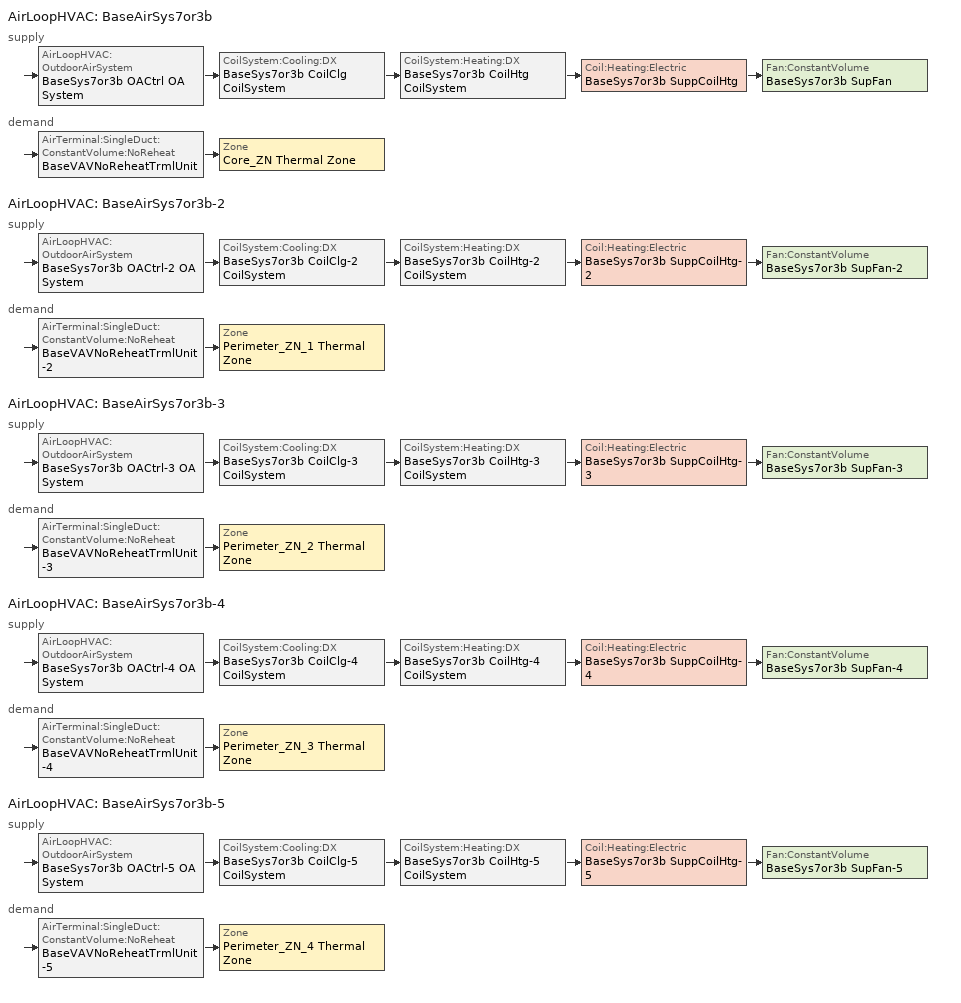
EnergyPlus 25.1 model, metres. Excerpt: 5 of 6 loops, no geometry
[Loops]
AirLoopHVAC 'BaseAirSys7or3b'
 supply: AirLoopHVAC:OutdoorAirSystem 'BaseSys7or3b OACtrl OA System' > CoilSystem:Cooling:DX 'BaseSys7or3b CoilClg CoilSystem' > CoilSystem:Heating:DX 'BaseSys7or3b CoilHtg CoilSystem' > Coil:Heating:Electric 'BaseSys7or3b SuppCoilHtg' > Fan:ConstantVolume 'BaseSys7or3b SupFan'
 demand: AirTerminal:SingleDuct:ConstantVolume:NoReheat 'BaseVAVNoReheatTrmlUnit' > Zone 'Core_ZN Thermal Zone'
AirLoopHVAC 'BaseAirSys7or3b-2'
 supply: AirLoopHVAC:OutdoorAirSystem 'BaseSys7or3b OACtrl-2 OA System' > CoilSystem:Cooling:DX 'BaseSys7or3b CoilClg-2 CoilSystem' > CoilSystem:Heating:DX 'BaseSys7or3b CoilHtg-2 CoilSystem' > Coil:Heating:Electric 'BaseSys7or3b SuppCoilHtg-2' > Fan:ConstantVolume 'BaseSys7or3b SupFan-2'
 demand: AirTerminal:SingleDuct:ConstantVolume:NoReheat 'BaseVAVNoReheatTrmlUnit-2' > Zone 'Perimeter_ZN_1 Thermal Zone'
AirLoopHVAC 'BaseAirSys7or3b-3'
 supply: AirLoopHVAC:OutdoorAirSystem 'BaseSys7or3b OACtrl-3 OA System' > CoilSystem:Cooling:DX 'BaseSys7or3b CoilClg-3 CoilSystem' > CoilSystem:Heating:DX 'BaseSys7or3b CoilHtg-3 CoilSystem' > Coil:Heating:Electric 'BaseSys7or3b SuppCoilHtg-3' > Fan:ConstantVolume 'BaseSys7or3b SupFan-3'
 demand: AirTerminal:SingleDuct:ConstantVolume:NoReheat 'BaseVAVNoReheatTrmlUnit-3' > Zone 'Perimeter_ZN_2 Thermal Zone'
AirLoopHVAC 'BaseAirSys7or3b-4'
 supply: AirLoopHVAC:OutdoorAirSystem 'BaseSys7or3b OACtrl-4 OA System' > CoilSystem:Cooling:DX 'BaseSys7or3b CoilClg-4 CoilSystem' > CoilSystem:Heating:DX 'BaseSys7or3b CoilHtg-4 CoilSystem' > Coil:Heating:Electric 'BaseSys7or3b SuppCoilHtg-4' > Fan:ConstantVolume 'BaseSys7or3b SupFan-4'
 demand: AirTerminal:SingleDuct:ConstantVolume:NoReheat 'BaseVAVNoReheatTrmlUnit-4' > Zone 'Perimeter_ZN_3 Thermal Zone'
AirLoopHVAC 'BaseAirSys7or3b-5'
 supply: AirLoopHVAC:OutdoorAirSystem 'BaseSys7or3b OACtrl-5 OA System' > CoilSystem:Cooling:DX 'BaseSys7or3b CoilClg-5 CoilSystem' > CoilSystem:Heating:DX 'BaseSys7or3b CoilHtg-5 CoilSystem' > Coil:Heating:Electric 'BaseSys7or3b SuppCoilHtg-5' > Fan:ConstantVolume 'BaseSys7or3b SupFan-5'
 demand: AirTerminal:SingleDuct:ConstantVolume:NoReheat 'BaseVAVNoReheatTrmlUnit-5' > Zone 'Perimeter_ZN_4 Thermal Zone'
[ZoneControl:Thermostat] Temperature Difference Between Cutout And Setpoint {deltaC}=0
Name | Zone or ZoneList | Control Type Schedule | Control 1
Core_ZN Thermal Zone Thermostat | Core_ZN Thermal Zone | Core_ZN Thermal Zone Thermostat Schedule | Core_ZN Thermal Zone Thermostat
Perimeter_ZN_1 Thermal Zone Thermostat | Perimeter_ZN_1 Thermal Zone | Perimeter_ZN_1 Thermal Zone Thermostat Schedule | Perimeter_ZN_1 Thermal Zone Thermostat
Perimeter_ZN_2 Thermal Zone Thermostat | Perimeter_ZN_2 Thermal Zone | Perimeter_ZN_2 Thermal Zone Thermostat Schedule | Perimeter_ZN_2 Thermal Zone Thermostat
Perimeter_ZN_3 Thermal Zone Thermostat | Perimeter_ZN_3 Thermal Zone | Perimeter_ZN_3 Thermal Zone Thermostat Schedule | Perimeter_ZN_3 Thermal Zone Thermostat
Perimeter_ZN_4 Thermal Zone Thermostat | Perimeter_ZN_4 Thermal Zone | Perimeter_ZN_4 Thermal Zone Thermostat Schedule | Perimeter_ZN_4 Thermal Zone Thermostat
[ThermostatSetpoint:DualSetpoint] Heating Setpoint Temperature Schedule=OfficeHtgSetpt; Cooling Setpoint Temperature Schedule=OfficeClgSetpt
Core_ZN Thermal Zone Thermostat; Perimeter_ZN_1 Thermal Zone Thermostat; Perimeter_ZN_2 Thermal Zone Thermostat; Perimeter_ZN_3 Thermal Zone Thermostat; Perimeter_ZN_4 Thermal Zone Thermostat
[AirTerminal:SingleDuct:ConstantVolume:NoReheat] Availability Schedule=Always On Discrete
Name | Maximum Air Flow Rate {m3/s}
BaseVAVNoReheatTrmlUnit | 0.514508
BaseVAVNoReheatTrmlUnit-2 | 0.504616
BaseVAVNoReheatTrmlUnit-3 | 0.288357
BaseVAVNoReheatTrmlUnit-4 | 0.417536
BaseVAVNoReheatTrmlUnit-5 | 0.328137
[Zone equipment]
Core_ZN Thermal Zone: BaseVAVNoReheatTrmlUnit
Perimeter_ZN_1 Thermal Zone: BaseVAVNoReheatTrmlUnit-2
Perimeter_ZN_2 Thermal Zone: BaseVAVNoReheatTrmlUnit-3
Perimeter_ZN_3 Thermal Zone: BaseVAVNoReheatTrmlUnit-4
Perimeter_ZN_4 Thermal Zone: BaseVAVNoReheatTrmlUnit-5
[Sizing:Zone] Zone Cooling Design Supply Air Temperature Input Method=TemperatureDifference; Zone Cooling Design Supply Air Temperature {C}=14; Zone Cooling Design Supply Air Temperature Difference {deltaC}=11.1111; Zone Heating Design Supply Air Temperature Input Method=TemperatureDifference; Zone Heating Design Supply Air Temperature {C}=40; Zone Heating Design Supply Air Temperature Difference {deltaC}=13.8889; Zone Cooling Design Supply Air Humidity Ratio {kgWater/kgDryAir}=0.0085; Zone Heating Design Supply Air Humidity Ratio {kgWater/kgDryAir}=0.008; Zone Heating Sizing Factor=1; Zone Cooling Sizing Factor=1; Cooling Design Air Flow Method=DesignDay; Cooling Design Air Flow Rate {m3/s}=0; Cooling Minimum Air Flow per Zone Floor Area {m3/s-m2}=0; Cooling Minimum Air Flow {m3/s}=0; Cooling Minimum Air Flow Fraction=0; Heating Design Air Flow Method=DesignDay; Heating Design Air Flow Rate {m3/s}=0; Heating Maximum Air Flow per Zone Floor Area {m3/s-m2}=0; Heating Maximum Air Flow {m3/s}=0; Heating Maximum Air Flow Fraction=0; Account for Dedicated Outdoor Air System=No; Zone Load Sizing Method=Sensible Load Only No Latent Load; Zone Latent Cooling Design Supply Air Humidity Ratio Input Method=HumidityRatioDifference; Zone Cooling Design Supply Air Humidity Ratio Difference {kgWater/kgDryAir}=0.005; Zone Latent Heating Design Supply Air Humidity Ratio Input Method=HumidityRatioDifference; Zone Humidification Design Supply Air Humidity Ratio Difference {kgWater/kgDryAir}=0.005; Type of Space Sum to Use=Coincident
Name | Design Specification Outdoor Air Object
Core_ZN Thermal Zone | Core_ZN Thermal Zone Design Specification Outdoor Air
Perimeter_ZN_1 Thermal Zone | Perimeter_ZN_1 Thermal Zone Design Specification Outdoor Air
Perimeter_ZN_2 Thermal Zone | Perimeter_ZN_2 Thermal Zone Design Specification Outdoor Air
Perimeter_ZN_3 Thermal Zone | Perimeter_ZN_3 Thermal Zone Design Specification Outdoor Air
Perimeter_ZN_4 Thermal Zone | Perimeter_ZN_4 Thermal Zone Design Specification Outdoor Air
[DesignSpecification:OutdoorAir] Outdoor Air Method=Maximum; Outdoor Air Flow per Person {m3/s-person}=0; Outdoor Air Flow per Zone Floor Area {m3/s-m2}=0.000762; Outdoor Air Flow per Zone {m3/s}=0; Outdoor Air Flow Air Changes per Hour {1/hr}=0
Core_ZN Thermal Zone Design Specification Outdoor Air; Perimeter_ZN_1 Thermal Zone Design Specification Outdoor Air; Perimeter_ZN_2 Thermal Zone Design Specification Outdoor Air; Perimeter_ZN_3 Thermal Zone Design Specification Outdoor Air; Perimeter_ZN_4 Thermal Zone Design Specification Outdoor Air
[AirLoopHVAC] Design Return Air Flow Fraction of Supply Air Flow=1
Name | Design Supply Air Flow Rate {m3/s}
BaseAirSys7or3b | 0.514508
BaseAirSys7or3b-2 | 0.504616
BaseAirSys7or3b-3 | 0.288357
BaseAirSys7or3b-4 | 0.417536
BaseAirSys7or3b-5 | 0.328137
[Sizing:System] Type of Load to Size On=Sensible; Design Outdoor Air Flow Rate {m3/s}=Autosize; Central Heating Maximum System Air Flow Ratio=1; Preheat Design Temperature {C}=5.68434e-14; Preheat Design Humidity Ratio {kgWater/kgDryAir}=0; Precool Design Temperature {C}=5.68434e-14; Precool Design Humidity Ratio {kgWater/kgDryAir}=0; Central Cooling Design Supply Air Temperature {C}=12.7778; Central Heating Design Supply Air Temperature {C}=35; Type of Zone Sum to Use=NonCoincident; 100% Outdoor Air in Cooling=No; 100% Outdoor Air in Heating=No; Central Cooling Design Supply Air Humidity Ratio {kgWater/kgDryAir}=0.0085; Central Heating Design Supply Air Humidity Ratio {kgWater/kgDryAir}=0.008; Cooling Supply Air Flow Rate Method=DesignDay; Cooling Supply Air Flow Rate {m3/s}=0; Cooling Supply Air Flow Rate Per Floor Area {m3/s-m2}=0.00996765; Cooling Fraction of Autosized Cooling Supply Air Flow Rate=1; Cooling Supply Air Flow Rate Per Unit Cooling Capacity {m3/s-W}=3.94755e-05; Heating Supply Air Flow Rate Method=DesignDay; Heating Supply Air Flow Rate {m3/s}=0; Heating Supply Air Flow Rate Per Floor Area {m3/s-m2}=0.00996765; Heating Fraction of Autosized Heating Supply Air Flow Rate=1; Heating Fraction of Autosized Cooling Supply Air Flow Rate=1; Heating Supply Air Flow Rate Per Unit Heating Capacity {m3/s-W}=3.15882e-05; System Outdoor Air Method=ZoneSum; Zone Maximum Outdoor Air Fraction=1; Cooling Design Capacity Method=CoolingDesignCapacity; Cooling Design Capacity {W}=Autosize; Cooling Design Capacity Per Floor Area {W/m2}=234.7; Fraction of Autosized Cooling Design Capacity=1; Heating Design Capacity Method=HeatingDesignCapacity; Heating Design Capacity {W}=Autosize; Heating Design Capacity Per Floor Area {W/m2}=157; Fraction of Autosized Heating Design Capacity=1; Central Cooling Capacity Control Method=OnOff; Occupant Diversity=Autosize
BaseAirSys7or3b; BaseAirSys7or3b-2; BaseAirSys7or3b-3; BaseAirSys7or3b-4; BaseAirSys7or3b-5
[AvailabilityManager:NightCycle] Applicability Schedule=Always On Discrete; Fan Schedule=OfficeHVACAvail; Control Type=CycleOnControlZone; Thermostat Tolerance {deltaC}=1.11111; Cycling Run Time Control Type=ThermostatWithMinimumRunTime; Cycling Run Time {s}=900
Name | Control Zone or Zone List
Availability Manager Night Cycle 1 | Core_ZN Thermal Zone
Availability Manager Night Cycle 2 | Perimeter_ZN_1 Thermal Zone
Availability Manager Night Cycle 3 | Perimeter_ZN_2 Thermal Zone
Availability Manager Night Cycle 4 | Perimeter_ZN_3 Thermal Zone
Availability Manager Night Cycle 5 | Perimeter_ZN_4 Thermal Zone
[Controller:OutdoorAir] Minimum Outdoor Air Flow Rate {m3/s}=0; Maximum Outdoor Air Flow Rate {m3/s}=Autosize; Economizer Control Type=NoEconomizer; Economizer Control Action Type=ModulateFlow; Economizer Maximum Limit Enthalpy {J/kg}=64000; Lockout Type=NoLockout; Minimum Limit Type=FixedMinimum; High Humidity Control=No; High Humidity Outdoor Air Flow Ratio=1; Control High Indoor Humidity Based on Outdoor Humidity Ratio=Yes; Heat Recovery Bypass Control Type=BypassWhenWithinEconomizerLimits; Economizer Operation Staging=InterlockedWithMechanicalCooling
Name | Minimum Outdoor Air Schedule | Mechanical Ventilation Controller
BaseSys7or3b OACtrl | BaseSys7or3b OACtrl Schedule | BaseSys7or3b OACtrl Mech Vent Controller
BaseSys7or3b OACtrl-2 | BaseSys7or3b OACtrl-2 Schedule | BaseSys7or3b OACtrl-2 Mech Vent Controller
BaseSys7or3b OACtrl-3 | BaseSys7or3b OACtrl-3 Schedule | BaseSys7or3b OACtrl-3 Mech Vent Controller
BaseSys7or3b OACtrl-4 | BaseSys7or3b OACtrl-4 Schedule | BaseSys7or3b OACtrl-4 Mech Vent Controller
BaseSys7or3b OACtrl-5 | BaseSys7or3b OACtrl-5 Schedule | BaseSys7or3b OACtrl-5 Mech Vent Controller
[Controller:MechanicalVentilation] Demand Controlled Ventilation=No; System Outdoor Air Method=ZoneSum
Name | Availability Schedule | Zone or ZoneList Name 1 | Design Specification Outdoor Air Object Name 1
BaseSys7or3b OACtrl Mech Vent Controller | BaseSys7or3b OACtrl Schedule | Core_ZN Thermal Zone | Core_ZN Thermal Zone Design Specification Outdoor Air
BaseSys7or3b OACtrl-2 Mech Vent Controller | BaseSys7or3b OACtrl-2 Schedule | Perimeter_ZN_1 Thermal Zone | Perimeter_ZN_1 Thermal Zone Design Specification Outdoor Air
BaseSys7or3b OACtrl-3 Mech Vent Controller | BaseSys7or3b OACtrl-3 Schedule | Perimeter_ZN_2 Thermal Zone | Perimeter_ZN_2 Thermal Zone Design Specification Outdoor Air
BaseSys7or3b OACtrl-4 Mech Vent Controller | BaseSys7or3b OACtrl-4 Schedule | Perimeter_ZN_3 Thermal Zone | Perimeter_ZN_3 Thermal Zone Design Specification Outdoor Air
BaseSys7or3b OACtrl-5 Mech Vent Controller | BaseSys7or3b OACtrl-5 Schedule | Perimeter_ZN_4 Thermal Zone | Perimeter_ZN_4 Thermal Zone Design Specification Outdoor Air
[SetpointManager:MixedAir] Control Variable=Temperature
Name | Setpoint Node or NodeList
BaseSys7or3b OACtrl OA System Mixed Air Node OS Default SPM | BaseSys7or3b OACtrl OA System Mixed Air Node
BaseSys7or3b CoilClg Outlet Node OS Default SPM | BaseSys7or3b CoilClg Outlet Node
BaseSys7or3b CoilHtg Outlet Node OS Default SPM | BaseSys7or3b CoilHtg Outlet Node
BaseSys7or3b SuppCoilHtg Outlet Node OS Default SPM | BaseSys7or3b SuppCoilHtg Outlet Node
BaseSys7or3b OACtrl-2 OA System Mixed Air Node OS Default SPM | BaseSys7or3b OACtrl-2 OA System Mixed Air Node
BaseSys7or3b CoilClg-2 Outlet Node OS Default SPM | BaseSys7or3b CoilClg-2 Outlet Node
BaseSys7or3b CoilHtg-2 Outlet Node OS Default SPM | BaseSys7or3b CoilHtg-2 Outlet Node
BaseSys7or3b SuppCoilHtg-2 Outlet Node OS Default SPM | BaseSys7or3b SuppCoilHtg-2 Outlet Node
BaseSys7or3b OACtrl-3 OA System Mixed Air Node OS Default SPM | BaseSys7or3b OACtrl-3 OA System Mixed Air Node
BaseSys7or3b CoilClg-3 Outlet Node OS Default SPM | BaseSys7or3b CoilClg-3 Outlet Node
BaseSys7or3b CoilHtg-3 Outlet Node OS Default SPM | BaseSys7or3b CoilHtg-3 Outlet Node
BaseSys7or3b SuppCoilHtg-3 Outlet Node OS Default SPM | BaseSys7or3b SuppCoilHtg-3 Outlet Node
BaseSys7or3b OACtrl-4 OA System Mixed Air Node OS Default SPM | BaseSys7or3b OACtrl-4 OA System Mixed Air Node
BaseSys7or3b CoilClg-4 Outlet Node OS Default SPM | BaseSys7or3b CoilClg-4 Outlet Node
BaseSys7or3b CoilHtg-4 Outlet Node OS Default SPM | BaseSys7or3b CoilHtg-4 Outlet Node
BaseSys7or3b SuppCoilHtg-4 Outlet Node OS Default SPM | BaseSys7or3b SuppCoilHtg-4 Outlet Node
BaseSys7or3b OACtrl-5 OA System Mixed Air Node OS Default SPM | BaseSys7or3b OACtrl-5 OA System Mixed Air Node
BaseSys7or3b CoilClg-5 Outlet Node OS Default SPM | BaseSys7or3b CoilClg-5 Outlet Node
BaseSys7or3b CoilHtg-5 Outlet Node OS Default SPM | BaseSys7or3b CoilHtg-5 Outlet Node
BaseSys7or3b SuppCoilHtg-5 Outlet Node OS Default SPM | BaseSys7or3b SuppCoilHtg-5 Outlet Node
[CoilSystem:Cooling:DX] Availability Schedule=Always On Discrete
Name | Cooling Coil
BaseSys7or3b CoilClg CoilSystem | BaseSys7or3b CoilClg
BaseSys7or3b CoilClg-2 CoilSystem | BaseSys7or3b CoilClg-2
BaseSys7or3b CoilClg-3 CoilSystem | BaseSys7or3b CoilClg-3
BaseSys7or3b CoilClg-4 CoilSystem | BaseSys7or3b CoilClg-4
BaseSys7or3b CoilClg-5 CoilSystem | BaseSys7or3b CoilClg-5
[Coil:Cooling:DX:SingleSpeed] Availability Schedule=Always On Discrete; Gross Rated Sensible Heat Ratio=Autosize; Gross Rated Cooling COP {W/W}=4.07563; Rated Evaporator Fan Power Per Volume Flow Rate 2017 {W/(m3/s)}=773.3; Rated Evaporator Fan Power Per Volume Flow Rate 2023 {W/(m3/s)}=934.4; Total Cooling Capacity Function of Temperature Curve=CoilClgDXQRatio_fTwbToadbSI; Total Cooling Capacity Function of Flow Fraction Curve=CoilClgDXSnglQRatio_fCFMRatio; Energy Input Ratio Function of Flow Fraction Curve=CoilClgDXSnglEIRRatio_fCFMRatio; Part Load Fraction Correlation Curve=CoilClgDXSEEREIRRatio_fQFrac; Minimum Outdoor Dry-Bulb Temperature for Compressor Operation {C}=-25; Nominal Time for Condensate Removal to Begin {s}=0; Ratio of Initial Moisture Evaporation Rate and Steady State Latent Capacity=0; Maximum Cycling Rate {cycles/hr}=0; Latent Capacity Time Constant {s}=0; Condenser Type=AirCooled; Evaporative Condenser Effectiveness=0.9; Evaporative Condenser Air Flow Rate {m3/s}=Autosize; Evaporative Condenser Pump Rated Power Consumption {W}=Autosize; Crankcase Heater Capacity {W}=0; Maximum Outdoor Dry-Bulb Temperature for Crankcase Heater Operation {C}=10; Basin Heater Capacity {W/K}=0; Basin Heater Setpoint Temperature {C}=2
Name | Gross Rated Total Cooling Capacity {W} | Rated Air Flow Rate {m3/s} | Energy Input Ratio Function of Temperature Curve
BaseSys7or3b CoilClg | 9447.73 | 0.514508 | CoilClgDXSEEREIR_fTwbToadbSI
BaseSys7or3b CoilClg-2 | 9443.28 | 0.504616 | CoilClgDXSEEREIR_fTwbToadbSI-2
BaseSys7or3b CoilClg-3 | 5437.11 | 0.288357 | CoilClgDXSEEREIR_fTwbToadbSI-3
BaseSys7or3b CoilClg-4 | 7667.06 | 0.417536 | CoilClgDXSEEREIR_fTwbToadbSI-4
BaseSys7or3b CoilClg-5 | 6697.44 | 0.328137 | CoilClgDXSEEREIR_fTwbToadbSI-5
[CoilSystem:Heating:DX] Availability Schedule=Always On Discrete
Name | Heating Coil
BaseSys7or3b CoilHtg CoilSystem | BaseSys7or3b CoilHtg
BaseSys7or3b CoilHtg-2 CoilSystem | BaseSys7or3b CoilHtg-2
BaseSys7or3b CoilHtg-3 CoilSystem | BaseSys7or3b CoilHtg-3
BaseSys7or3b CoilHtg-4 CoilSystem | BaseSys7or3b CoilHtg-4
BaseSys7or3b CoilHtg-5 CoilSystem | BaseSys7or3b CoilHtg-5
[Coil:Heating:DX:SingleSpeed] Availability Schedule=Always On Discrete; Gross Rated Heating COP {W/W}=3.52162; Rated Supply Fan Power Per Volume Flow Rate 2017 {W/(m3/s)}=773.3; Rated Supply Fan Power Per Volume Flow Rate 2023 {W/(m3/s)}=934.4; Heating Capacity Function of Temperature Curve=CoilHtgHPQRatio_fToadbSI; Heating Capacity Function of Flow Fraction Curve=CoilHtgHPQRatio_fCFMRatio; Energy Input Ratio Function of Temperature Curve=CoilHtgHPEIRRatio_fToadbSI; Energy Input Ratio Function of Flow Fraction Curve=CoilHtgHPEIRRatio_fCFMRatio; Part Load Fraction Correlation Curve=CoilHtgHPEIRRatio_fQFrac; Minimum Outdoor Dry-Bulb Temperature for Compressor Operation {C}=-8.33333; Maximum Outdoor Dry-Bulb Temperature for Defrost Operation {C}=4.44444; Maximum Outdoor Dry-Bulb Temperature for Crankcase Heater Operation {C}=10; Defrost Strategy=ReverseCycle; Defrost Control=Timed; Defrost Time Period Fraction=0.058333; Resistive Defrost Heater Capacity {W}=2000
Name | Gross Rated Heating Capacity {W} | Rated Air Flow Rate {m3/s} | Defrost Energy Input Ratio Function of Temperature Curve | Crankcase Heater Capacity {W}
BaseSys7or3b CoilHtg | 9447.73 | 0.514508 | BaseSys7or3b CoilHtg Defrost Curve | 25.7479
BaseSys7or3b CoilHtg-2 | 9443.28 | 0.504616 | BaseSys7or3b CoilHtg-2 Defrost Curve | 25.7357
BaseSys7or3b CoilHtg-3 | 5437.11 | 0.288357 | BaseSys7or3b CoilHtg-3 Defrost Curve | 14.8177
BaseSys7or3b CoilHtg-4 | 7667.06 | 0.417536 | BaseSys7or3b CoilHtg-4 Defrost Curve | 20.8951
BaseSys7or3b CoilHtg-5 | 6697.44 | 0.328137 | BaseSys7or3b CoilHtg-5 Defrost Curve | 18.2525
[Coil:Heating:Electric] Efficiency=1
Name | Availability Schedule | Nominal Capacity {W}
BaseSys7or3b SuppCoilHtg | BaseSys7or3b SuppCoilHtg AvailSch | 8450.79
BaseSys7or3b SuppCoilHtg-2 | BaseSys7or3b SuppCoilHtg-2 AvailSch | 7504.7
BaseSys7or3b SuppCoilHtg-3 | BaseSys7or3b SuppCoilHtg-3 AvailSch | 4348.21
BaseSys7or3b SuppCoilHtg-4 | BaseSys7or3b SuppCoilHtg-4 AvailSch | 6681.02
BaseSys7or3b SuppCoilHtg-5 | BaseSys7or3b SuppCoilHtg-5 AvailSch | 4724.33
[Fan:ConstantVolume] Availability Schedule=OfficeHVACAvail; Fan Total Efficiency=0.55575; Pressure Rise {Pa}=874.177; Motor Efficiency=0.855; Motor In Airstream Fraction=1
Name | Maximum Flow Rate {m3/s}
BaseSys7or3b SupFan | 0.514508
BaseSys7or3b SupFan-2 | 0.504616
BaseSys7or3b SupFan-3 | 0.288357
BaseSys7or3b SupFan-4 | 0.417536
BaseSys7or3b SupFan-5 | 0.328137
[SetpointManager:SingleZone:Reheat] Control Variable=Temperature; Minimum Supply Air Temperature {C}=-99; Maximum Supply Air Temperature {C}=99
Name | Control Zone | Setpoint Node or NodeList
Setpoint Manager Single Zone Reheat 1 | Core_ZN Thermal Zone | BaseSys7or3b SupFan Outlet Node
Setpoint Manager Single Zone Reheat 2 | Perimeter_ZN_1 Thermal Zone | BaseSys7or3b SupFan-2 Outlet Node
Setpoint Manager Single Zone Reheat 3 | Perimeter_ZN_2 Thermal Zone | BaseSys7or3b SupFan-3 Outlet Node
Setpoint Manager Single Zone Reheat 4 | Perimeter_ZN_3 Thermal Zone | BaseSys7or3b SupFan-4 Outlet Node
Setpoint Manager Single Zone Reheat 5 | Perimeter_ZN_4 Thermal Zone | BaseSys7or3b SupFan-5 Outlet Node
[Schedule:Year]
OfficeHtgSetpt: OfficeHtgSetptWk, 1, 1, 12, 31
OfficeClgSetpt: OfficeClgSetptWk, 1, 1, 12, 31
BaseSys7or3b OACtrl Schedule: BaseSys7or3b OACtrl Schedule Week 1, 1, 1, 12, 31
BaseSys7or3b OACtrl-2 Schedule: BaseSys7or3b OACtrl-2 Schedule Week 1, 1, 1, 12, 31
BaseSys7or3b OACtrl-3 Schedule: BaseSys7or3b OACtrl-3 Schedule Week 1, 1, 1, 12, 31
BaseSys7or3b OACtrl-4 Schedule: BaseSys7or3b OACtrl-4 Schedule Week 1, 1, 1, 12, 31
BaseSys7or3b OACtrl-5 Schedule: BaseSys7or3b OACtrl-5 Schedule Week 1, 1, 1, 12, 31
OfficeHVACAvail: OfficeHVACAvailWk, 1, 1, 12, 31
[Schedule:Week:Daily]
OfficeHtgSetptWk: OfficeHtgSetptSun, OfficeHtgSetptWD, OfficeHtgSetptWD, OfficeHtgSetptWD, OfficeHtgSetptWD, OfficeHtgSetptWD, OfficeHtgSetptSat, OfficeHtgSetptSun, OfficeHtgSetptWD, OfficeHtgSetptWD, OfficeHtgSetptSun, OfficeHtgSetptSun
OfficeClgSetptWk: OfficeClgSetptSun, OfficeClgSetptWD, OfficeClgSetptWD, OfficeClgSetptWD, OfficeClgSetptWD, OfficeClgSetptWD, OfficeClgSetptSat, OfficeClgSetptSun, OfficeClgSetptWD, OfficeClgSetptWD, OfficeClgSetptSun, OfficeClgSetptSun
BaseSys7or3b OACtrl Schedule Week 1: BaseSys7or3b OACtrl Schedule Week 1 Sunday, BaseSys7or3b OACtrl Schedule Week 1 Monday, BaseSys7or3b OACtrl Schedule Week 1 Tuesday, BaseSys7or3b OACtrl Schedule Week 1 Wednesday, BaseSys7or3b OACtrl Schedule Week 1 Thursday, BaseSys7or3b OACtrl Schedule Week 1 Friday, BaseSys7or3b OACtrl Schedule Week 1 Saturday, BaseSys7or3b OACtrl Schedule Week 1 Holiday, BaseSys7or3b OACtrl Schedule Week 1 Summer, BaseSys7or3b OACtrl Schedule Week 1 Winter, BaseSys7or3b OACtrl Schedule Week 1 Custom 1, BaseSys7or3b OACtrl Schedule Week 1 Custom 2
BaseSys7or3b OACtrl-2 Schedule Week 1: BaseSys7or3b OACtrl-2 Schedule Week 1 Sunday, BaseSys7or3b OACtrl-2 Schedule Week 1 Monday, BaseSys7or3b OACtrl-2 Schedule Week 1 Tuesday, BaseSys7or3b OACtrl-2 Schedule Week 1 Wednesday, BaseSys7or3b OACtrl-2 Schedule Week 1 Thursday, BaseSys7or3b OACtrl-2 Schedule Week 1 Friday, BaseSys7or3b OACtrl-2 Schedule Week 1 Saturday, BaseSys7or3b OACtrl-2 Schedule Week 1 Holiday, BaseSys7or3b OACtrl-2 Schedule Week 1 Summer, BaseSys7or3b OACtrl-2 Schedule Week 1 Winter, BaseSys7or3b OACtrl-2 Schedule Week 1 Custom 1, BaseSys7or3b OACtrl-2 Schedule Week 1 Custom 2
BaseSys7or3b OACtrl-3 Schedule Week 1: BaseSys7or3b OACtrl-3 Schedule Week 1 Sunday, BaseSys7or3b OACtrl-3 Schedule Week 1 Monday, BaseSys7or3b OACtrl-3 Schedule Week 1 Tuesday, BaseSys7or3b OACtrl-3 Schedule Week 1 Wednesday, BaseSys7or3b OACtrl-3 Schedule Week 1 Thursday, BaseSys7or3b OACtrl-3 Schedule Week 1 Friday, BaseSys7or3b OACtrl-3 Schedule Week 1 Saturday, BaseSys7or3b OACtrl-3 Schedule Week 1 Holiday, BaseSys7or3b OACtrl-3 Schedule Week 1 Summer, BaseSys7or3b OACtrl-3 Schedule Week 1 Winter, BaseSys7or3b OACtrl-3 Schedule Week 1 Custom 1, BaseSys7or3b OACtrl-3 Schedule Week 1 Custom 2
BaseSys7or3b OACtrl-4 Schedule Week 1: BaseSys7or3b OACtrl-4 Schedule Week 1 Sunday, BaseSys7or3b OACtrl-4 Schedule Week 1 Monday, BaseSys7or3b OACtrl-4 Schedule Week 1 Tuesday, BaseSys7or3b OACtrl-4 Schedule Week 1 Wednesday, BaseSys7or3b OACtrl-4 Schedule Week 1 Thursday, BaseSys7or3b OACtrl-4 Schedule Week 1 Friday, BaseSys7or3b OACtrl-4 Schedule Week 1 Saturday, BaseSys7or3b OACtrl-4 Schedule Week 1 Holiday, BaseSys7or3b OACtrl-4 Schedule Week 1 Summer, BaseSys7or3b OACtrl-4 Schedule Week 1 Winter, BaseSys7or3b OACtrl-4 Schedule Week 1 Custom 1, BaseSys7or3b OACtrl-4 Schedule Week 1 Custom 2
BaseSys7or3b OACtrl-5 Schedule Week 1: BaseSys7or3b OACtrl-5 Schedule Week 1 Sunday, BaseSys7or3b OACtrl-5 Schedule Week 1 Monday, BaseSys7or3b OACtrl-5 Schedule Week 1 Tuesday, BaseSys7or3b OACtrl-5 Schedule Week 1 Wednesday, BaseSys7or3b OACtrl-5 Schedule Week 1 Thursday, BaseSys7or3b OACtrl-5 Schedule Week 1 Friday, BaseSys7or3b OACtrl-5 Schedule Week 1 Saturday, BaseSys7or3b OACtrl-5 Schedule Week 1 Holiday, BaseSys7or3b OACtrl-5 Schedule Week 1 Summer, BaseSys7or3b OACtrl-5 Schedule Week 1 Winter, BaseSys7or3b OACtrl-5 Schedule Week 1 Custom 1, BaseSys7or3b OACtrl-5 Schedule Week 1 Custom 2
OfficeHVACAvailWk: OfficeHVACAvailSun, OfficeHVACAvailWD, OfficeHVACAvailWD, OfficeHVACAvailWD, OfficeHVACAvailWD, OfficeHVACAvailWD, OfficeHVACAvailSat, OfficeHVACAvailSun, AllOnHVACAvailDay, AllOnHVACAvailDay, OfficeHVACAvailSun, OfficeHVACAvailSun
[Schedule:Day:Interval]
OfficeHtgSetptSun: No, 01:00, 15.5556, 02:00, 15.5556, 03:00, 15.5556, 04:00, 15.5556, 05:00, 15.5556, 06:00, 15.5556, 07:00, 15.5556, 08:00, 15.5556, 09:00, 15.5556, 10:00, 15.5556, 11:00, 15.5556, 12:00, 15.5556, 13:00, 15.5556, 14:00, 15.5556, 15:00, 15.5556, 16:00, 15.5556, 17:00, 15.5556, 18:00, 15.5556, 19:00, 15.5556, 20:00, 15.5556, 21:00, 15.5556, 22:00, 15.5556, 23:00, 15.5556, 24:00, 15.5556
OfficeHtgSetptWD: No, 01:00, 15.5556, 02:00, 15.5556, 03:00, 15.5556, 04:00, 15.5556, 05:00, 15.5556, 06:00, 21.1111, 07:00, 21.1111, 08:00, 21.1111, 09:00, 21.1111, 10:00, 21.1111, 11:00, 21.1111, 12:00, 21.1111, 13:00, 21.1111, 14:00, 21.1111, 15:00, 21.1111, 16:00, 21.1111, 17:00, 21.1111, 18:00, 21.1111, 19:00, 21.1111, 20:00, 21.1111, 21:00, 21.1111, 22:00, 21.1111, 23:00, 21.1111, 24:00, 21.1111
OfficeHtgSetptSat: No, 01:00, 15.5556, 02:00, 15.5556, 03:00, 15.5556, 04:00, 15.5556, 05:00, 15.5556, 06:00, 21.1111, 07:00, 21.1111, 08:00, 21.1111, 09:00, 21.1111, 10:00, 21.1111, 11:00, 21.1111, 12:00, 21.1111, 13:00, 21.1111, 14:00, 21.1111, 15:00, 21.1111, 16:00, 21.1111, 17:00, 21.1111, 18:00, 21.1111, 19:00, 21.1111, 20:00, 15.5556, 21:00, 15.5556, 22:00, 15.5556, 23:00, 15.5556, 24:00, 15.5556
OfficeClgSetptSun: No, 01:00, 29.4444, 02:00, 29.4444, 03:00, 29.4444, 04:00, 29.4444, 05:00, 29.4444, 06:00, 29.4444, 07:00, 29.4444, 08:00, 29.4444, 09:00, 29.4444, 10:00, 29.4444, 11:00, 29.4444, 12:00, 29.4444, 13:00, 29.4444, 14:00, 29.4444, 15:00, 29.4444, 16:00, 29.4444, 17:00, 29.4444, 18:00, 29.4444, 19:00, 29.4444, 20:00, 29.4444, 21:00, 29.4444, 22:00, 29.4444, 23:00, 29.4444, 24:00, 29.4444
OfficeClgSetptWD: No, 01:00, 29.4444, 02:00, 29.4444, 03:00, 29.4444, 04:00, 29.4444, 05:00, 29.4444, 06:00, 23.8889, 07:00, 23.8889, 08:00, 23.8889, 09:00, 23.8889, 10:00, 23.8889, 11:00, 23.8889, 12:00, 23.8889, 13:00, 23.8889, 14:00, 23.8889, 15:00, 23.8889, 16:00, 23.8889, 17:00, 23.8889, 18:00, 23.8889, 19:00, 23.8889, 20:00, 23.8889, 21:00, 23.8889, 22:00, 23.8889, 23:00, 23.8889, 24:00, 23.8889
OfficeClgSetptSat: No, 01:00, 29.4444, 02:00, 29.4444, 03:00, 29.4444, 04:00, 29.4444, 05:00, 29.4444, 06:00, 23.8889, 07:00, 23.8889, 08:00, 23.8889, 09:00, 23.8889, 10:00, 23.8889, 11:00, 23.8889, 12:00, 23.8889, 13:00, 23.8889, 14:00, 23.8889, 15:00, 23.8889, 16:00, 23.8889, 17:00, 23.8889, 18:00, 23.8889, 19:00, 23.8889, 20:00, 29.4444, 21:00, 29.4444, 22:00, 29.4444, 23:00, 29.4444, 24:00, 29.4444
AllOnHVACAvailDay; BaseSys7or3b OACtrl Schedule Week 1 Summer; BaseSys7or3b OACtrl Schedule Week 1 Winter; BaseSys7or3b OACtrl-2 Schedule Week 1 Summer; BaseSys7or3b OACtrl-2 Schedule Week 1 Winter; BaseSys7or3b OACtrl-3 Schedule Week 1 Summer; BaseSys7or3b OACtrl-3 Schedule Week 1 Winter; BaseSys7or3b OACtrl-4 Schedule Week 1 Summer; BaseSys7or3b OACtrl-4 Schedule Week 1 Winter; BaseSys7or3b OACtrl-5 Schedule Week 1 Summer; BaseSys7or3b OACtrl-5 Schedule Week 1 Winter: No, 01:00, 1, 02:00, 1, 03:00, 1, 04:00, 1, 05:00, 1, 06:00, 1, 07:00, 1, 08:00, 1, 09:00, 1, 10:00, 1, 11:00, 1, 12:00, 1, 13:00, 1, 14:00, 1, 15:00, 1, 16:00, 1, 17:00, 1, 18:00, 1, 19:00, 1, 20:00, 1, 21:00, 1, 22:00, 1, 23:00, 1, 24:00, 1
BaseSys7or3b OACtrl Schedule Week 1 Custom 1; BaseSys7or3b OACtrl Schedule Week 1 Custom 2; BaseSys7or3b OACtrl Schedule Week 1 Holiday; BaseSys7or3b OACtrl Schedule Week 1 Sunday; BaseSys7or3b OACtrl-2 Schedule Week 1 Custom 1; BaseSys7or3b OACtrl-2 Schedule Week 1 Custom 2; BaseSys7or3b OACtrl-2 Schedule Week 1 Holiday; BaseSys7or3b OACtrl-2 Schedule Week 1 Sunday; BaseSys7or3b OACtrl-3 Schedule Week 1 Custom 1; BaseSys7or3b OACtrl-3 Schedule Week 1 Custom 2; BaseSys7or3b OACtrl-3 Schedule Week 1 Holiday; BaseSys7or3b OACtrl-3 Schedule Week 1 Sunday; BaseSys7or3b OACtrl-4 Schedule Week 1 Custom 1; BaseSys7or3b OACtrl-4 Schedule Week 1 Custom 2; BaseSys7or3b OACtrl-4 Schedule Week 1 Holiday; BaseSys7or3b OACtrl-4 Schedule Week 1 Sunday; BaseSys7or3b OACtrl-5 Schedule Week 1 Custom 1; BaseSys7or3b OACtrl-5 Schedule Week 1 Custom 2; BaseSys7or3b OACtrl-5 Schedule Week 1 Holiday; BaseSys7or3b OACtrl-5 Schedule Week 1 Sunday; OfficeHVACAvailSun: No, 01:00, 0, 02:00, 0, 03:00, 0, 04:00, 0, 05:00, 0, 06:00, 0, 07:00, 0, 08:00, 0, 09:00, 0, 10:00, 0, 11:00, 0, 12:00, 0, 13:00, 0, 14:00, 0, 15:00, 0, 16:00, 0, 17:00, 0, 18:00, 0, 19:00, 0, 20:00, 0, 21:00, 0, 22:00, 0, 23:00, 0, 24:00, 0
BaseSys7or3b OACtrl Schedule Week 1 Friday; BaseSys7or3b OACtrl Schedule Week 1 Monday; BaseSys7or3b OACtrl Schedule Week 1 Thursday; BaseSys7or3b OACtrl Schedule Week 1 Tuesday; BaseSys7or3b OACtrl Schedule Week 1 Wednesday; BaseSys7or3b OACtrl-2 Schedule Week 1 Friday; BaseSys7or3b OACtrl-2 Schedule Week 1 Monday; BaseSys7or3b OACtrl-2 Schedule Week 1 Thursday; BaseSys7or3b OACtrl-2 Schedule Week 1 Tuesday; BaseSys7or3b OACtrl-2 Schedule Week 1 Wednesday; BaseSys7or3b OACtrl-3 Schedule Week 1 Friday; BaseSys7or3b OACtrl-3 Schedule Week 1 Monday; BaseSys7or3b OACtrl-3 Schedule Week 1 Thursday; BaseSys7or3b OACtrl-3 Schedule Week 1 Tuesday; BaseSys7or3b OACtrl-3 Schedule Week 1 Wednesday; BaseSys7or3b OACtrl-4 Schedule Week 1 Friday; BaseSys7or3b OACtrl-4 Schedule Week 1 Monday; BaseSys7or3b OACtrl-4 Schedule Week 1 Thursday; BaseSys7or3b OACtrl-4 Schedule Week 1 Tuesday; BaseSys7or3b OACtrl-4 Schedule Week 1 Wednesday; BaseSys7or3b OACtrl-5 Schedule Week 1 Friday; BaseSys7or3b OACtrl-5 Schedule Week 1 Monday; BaseSys7or3b OACtrl-5 Schedule Week 1 Thursday; BaseSys7or3b OACtrl-5 Schedule Week 1 Tuesday; BaseSys7or3b OACtrl-5 Schedule Week 1 Wednesday; OfficeHVACAvailWD: No, 01:00, 0, 02:00, 0, 03:00, 0, 04:00, 0, 05:00, 0, 06:00, 1, 07:00, 1, 08:00, 1, 09:00, 1, 10:00, 1, 11:00, 1, 12:00, 1, 13:00, 1, 14:00, 1, 15:00, 1, 16:00, 1, 17:00, 1, 18:00, 1, 19:00, 1, 20:00, 1, 21:00, 1, 22:00, 1, 23:00, 1, 24:00, 1
BaseSys7or3b OACtrl Schedule Week 1 Saturday; BaseSys7or3b OACtrl-2 Schedule Week 1 Saturday; BaseSys7or3b OACtrl-3 Schedule Week 1 Saturday; BaseSys7or3b OACtrl-4 Schedule Week 1 Saturday; BaseSys7or3b OACtrl-5 Schedule Week 1 Saturday; OfficeHVACAvailSat: No, 01:00, 0, 02:00, 0, 03:00, 0, 04:00, 0, 05:00, 0, 06:00, 1, 07:00, 1, 08:00, 1, 09:00, 1, 10:00, 1, 11:00, 1, 12:00, 1, 13:00, 1, 14:00, 1, 15:00, 1, 16:00, 1, 17:00, 1, 18:00, 1, 19:00, 1, 20:00, 0, 21:00, 0, 22:00, 0, 23:00, 0, 24:00, 0
[Schedule:Compact]
Core_ZN Thermal Zone Thermostat Schedule; Perimeter_ZN_1 Thermal Zone Thermostat Schedule; Perimeter_ZN_2 Thermal Zone Thermostat Schedule; Perimeter_ZN_3 Thermal Zone Thermostat Schedule; Perimeter_ZN_4 Thermal Zone Thermostat Schedule: Through: 12/31, For: AllDays, Until: 24:00, 4
[Schedule:Constant] Hourly Value=1
Always On Discrete; BaseSys7or3b SuppCoilHtg AvailSch; BaseSys7or3b SuppCoilHtg-2 AvailSch; BaseSys7or3b SuppCoilHtg-3 AvailSch; BaseSys7or3b SuppCoilHtg-4 AvailSch; BaseSys7or3b SuppCoilHtg-5 AvailSch
[Curve:Biquadratic]
Name | Coefficient1 Constant | Coefficient2 x | Coefficient3 x**2 | Coefficient4 y | Coefficient5 y**2 | Coefficient6 x*y | Minimum Value of x {BasedOnField A2} | Maximum Value of x {BasedOnField A2} | Minimum Value of y {BasedOnField A3} | Maximum Value of y {BasedOnField A3}
CoilClgDXQRatio_fTwbToadbSI | 0.86779 | 0.014245 | 0.000554 | -0.007569 | 3.2e-05 | -0.000191 | 13.89 | 25 | 23.89 | 46.11
BaseSys7or3b CoilHtg Defrost Curve; BaseSys7or3b CoilHtg-2 Defrost Curve; BaseSys7or3b CoilHtg-3 Defrost Curve; BaseSys7or3b CoilHtg-4 Defrost Curve; BaseSys7or3b CoilHtg-5 Defrost Curve | 1 | 0 | 0 | 0 | 0 | 0 | 0 | 1 | 0 | 1
[Curve:Quadratic] Minimum Value of x {BasedOnField A2}=0
Name | Coefficient1 Constant | Coefficient2 x | Coefficient3 x**2 | Maximum Value of x {BasedOnField A2} | Minimum Curve Output {BasedOnField A3} | Maximum Curve Output {BasedOnField A3}
CoilClgDXSnglQRatio_fCFMRatio | 0.8 | 0.2 | 0 | 100 | 0.8
CoilClgDXSnglEIRRatio_fCFMRatio | 1.156 | -0.1816 | 0.0256 | 100
CoilHtgHPQRatio_fCFMRatio | 0.84 | 0.16 | 0 | 100 | 0.84
CoilHtgHPEIRRatio_fCFMRatio | 1.3824 | -0.4336 | 0.0512 | 1
CoilHtgHPEIRRatio_fQFrac | 0.85 | 0.15 | 0 | 1 | 0.85 | 1
[Table:Lookup]
CoilClgDXSEEREIR_fTwbToadbSI: CoilClgDXSEEREIR_fTwbToadbSI_IndependentVariableList, DivisorOnly, 1, Dimensionless, 0.916875, 1.16301, 1.41138, 0.78414, 1, 1.21791, 0.690413, 0.884805, 1.08116
CoilClgDXSEEREIR_fTwbToadbSI-2: CoilClgDXSEEREIR_fTwbToadbSI-2_IndependentVariableList, DivisorOnly, 1, Dimensionless, 0.916875, 1.16301, 1.41138, 0.78414, 1, 1.21791, 0.690413, 0.884805, 1.08116
CoilClgDXSEEREIR_fTwbToadbSI-3: CoilClgDXSEEREIR_fTwbToadbSI-3_IndependentVariableList, DivisorOnly, 1, Dimensionless, 0.916875, 1.16301, 1.41138, 0.78414, 1, 1.21791, 0.690413, 0.884805, 1.08116
CoilClgDXSEEREIR_fTwbToadbSI-4: CoilClgDXSEEREIR_fTwbToadbSI-4_IndependentVariableList, DivisorOnly, 1, Dimensionless, 0.916875, 1.16301, 1.41138, 0.78414, 1, 1.21791, 0.690413, 0.884805, 1.08116
CoilClgDXSEEREIR_fTwbToadbSI-5: CoilClgDXSEEREIR_fTwbToadbSI-5_IndependentVariableList, DivisorOnly, 1, Dimensionless, 0.916875, 1.16301, 1.41138, 0.78414, 1, 1.21791, 0.690413, 0.884805, 1.08116
[Table:IndependentVariableList]
CoilClgDXSEEREIR_fTwbToadbSI_IndependentVariableList: CoilClgDXSEEREIR_fTwbToadbSI_IndependentVariable_0, CoilClgDXSEEREIR_fTwbToadbSI_IndependentVariable_1
CoilClgDXSEEREIR_fTwbToadbSI-2_IndependentVariableList: CoilClgDXSEEREIR_fTwbToadbSI-2_IndependentVariable_0, CoilClgDXSEEREIR_fTwbToadbSI-2_IndependentVariable_1
CoilClgDXSEEREIR_fTwbToadbSI-3_IndependentVariableList: CoilClgDXSEEREIR_fTwbToadbSI-3_IndependentVariable_0, CoilClgDXSEEREIR_fTwbToadbSI-3_IndependentVariable_1
CoilClgDXSEEREIR_fTwbToadbSI-4_IndependentVariableList: CoilClgDXSEEREIR_fTwbToadbSI-4_IndependentVariable_0, CoilClgDXSEEREIR_fTwbToadbSI-4_IndependentVariable_1
CoilClgDXSEEREIR_fTwbToadbSI-5_IndependentVariableList: CoilClgDXSEEREIR_fTwbToadbSI-5_IndependentVariable_0, CoilClgDXSEEREIR_fTwbToadbSI-5_IndependentVariable_1
[Table:IndependentVariable]
CoilClgDXSEEREIR_fTwbToadbSI_IndependentVariable_0; CoilClgDXSEEREIR_fTwbToadbSI-2_IndependentVariable_0; CoilClgDXSEEREIR_fTwbToadbSI-3_IndependentVariable_0; CoilClgDXSEEREIR_fTwbToadbSI-4_IndependentVariable_0; CoilClgDXSEEREIR_fTwbToadbSI-5_IndependentVariable_0: Cubic, Constant, 13.89, 25, Temperature, 13.89, 19.44, 25
CoilClgDXSEEREIR_fTwbToadbSI_IndependentVariable_1; CoilClgDXSEEREIR_fTwbToadbSI-2_IndependentVariable_1; CoilClgDXSEEREIR_fTwbToadbSI-3_IndependentVariable_1; CoilClgDXSEEREIR_fTwbToadbSI-4_IndependentVariable_1; CoilClgDXSEEREIR_fTwbToadbSI-5_IndependentVariable_1: Cubic, Constant, 27.78, 43.33, Temperature, 27.78, 35, 43.33
[Curve:Cubic]
Name | Coefficient1 Constant | Coefficient2 x | Coefficient3 x**2 | Coefficient4 x**3 | Minimum Value of x {BasedOnField A2} | Maximum Value of x {BasedOnField A2} | Minimum Curve Output {BasedOnField A3} | Maximum Curve Output {BasedOnField A3}
CoilClgDXSEEREIRRatio_fQFrac | 1 | 0 | 0 | 0 | 0.7 | 1
CoilHtgHPQRatio_fToadbSI | 0.729009 | 0.031928 | 0.000136 | -9e-06 | 0 | 10 | 0.17 | 1.05
CoilHtgHPEIRRatio_fToadbSI | 1.21829 | -0.036117 | 0.00142 | -2.7e-05 | 0 | 10 | 0.97 | 3.18
